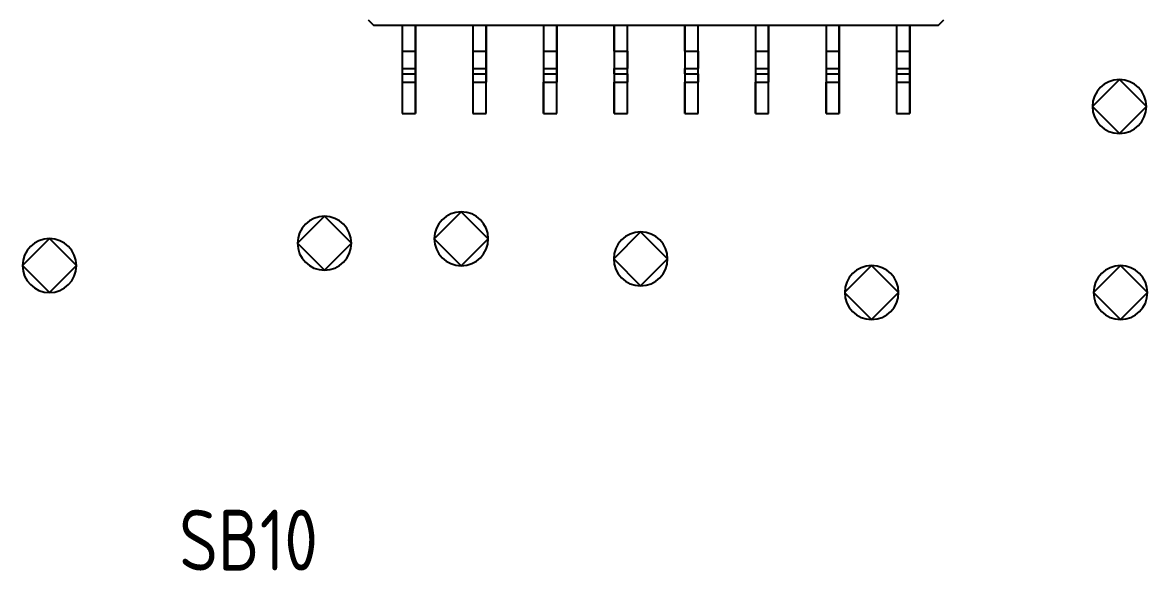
# Model space of a CAD drawing. Header units: inches. Extents: x 0 to 840, y -594 to 0.
# Drawn here: x 240.29 to 265.78, y -273.71 to -261.28 of the extents above; entities that cross this region are included whole.
import ezdxf

# ---------------------------------------------------------------- set-up
doc = ezdxf.new("R2010")
doc.units = ezdxf.units.IN
doc.header["$MEASUREMENT"] = 0
doc.styles.add('GOST type A0', font='', dxfattribs={"oblique": 15, "height": 5})
doc.styles.get('GOST type A0').set_extended_font_data('GOST type A')

msp = doc.modelspace()

# ---------------------------------------------------------------- linework, layer by layer
at = {"color": 18, "true_color": 0x000000}
for p, q in [((248.126, -261.222), (248.246, -261.342)), ((248.126, -261.222), (248.246, -261.342)), ((248.126, -261.222), (248.246, -261.342)), ((248.126, -261.222), (248.246, -261.342)), ((261.046, -261.342), (261.166, -261.222)), ((261.046, -261.342), (261.166, -261.222)), ((261.046, -261.342), (261.166, -261.222)), ((261.046, -261.342), (261.166, -261.222)), ((248.246, -261.342), (248.896, -261.342)), ((248.246, -261.342), (248.896, -261.342)), ((248.246, -261.342), (248.896, -261.342)), ((248.246, -261.342), (248.896, -261.342)), ((248.896, -261.342), (248.896, -263.342)), ((248.896, -261.342), (249.196, -261.342)), ((248.896, -261.342), (248.896, -261.934)), ((248.896, -261.342), (248.896, -263.342)), ((248.896, -261.342), (249.196, -261.342)), ((248.896, -261.342), (248.896, -261.934)), ((249.196, -261.342), (250.496, -261.342)), ((249.196, -263.342), (249.196, -261.342)), ((249.196, -261.342), (249.196, -261.934)), ((249.196, -261.342), (250.496, -261.342)), ((249.196, -261.342), (250.496, -261.342)), ((249.196, -263.342), (249.196, -261.342)), ((249.196, -261.342), (249.196, -261.934)), ((249.196, -261.342), (250.496, -261.342)), ((250.496, -261.342), (250.496, -263.342)), ((250.496, -261.342), (250.796, -261.342)), ((250.496, -261.342), (250.496, -261.934)), ((250.496, -261.342), (250.496, -263.342)), ((250.496, -261.342), (250.796, -261.342)), ((250.496, -261.342), (250.496, -261.934)), ((250.796, -263.342), (250.796, -261.342)), ((250.796, -261.342), (252.096, -261.342)), ((250.796, -261.342), (250.796, -261.934)), ((250.796, -261.342), (252.096, -261.342)), ((250.796, -263.342), (250.796, -261.342)), ((250.796, -261.342), (252.096, -261.342)), ((250.796, -261.342), (250.796, -261.934)), ((250.796, -261.342), (252.096, -261.342)), ((252.096, -261.342), (252.096, -263.342)), ((252.096, -261.342), (252.396, -261.342)), ((252.096, -261.342), (252.096, -261.934)), ((252.096, -261.342), (252.096, -263.342)), ((252.096, -261.342), (252.396, -261.342)), ((252.096, -261.342), (252.096, -261.934)), ((252.396, -263.342), (252.396, -261.342)), ((252.396, -261.342), (253.696, -261.342)), ((252.396, -261.342), (252.396, -261.934)), ((252.396, -261.342), (253.696, -261.342)), ((252.396, -263.342), (252.396, -261.342)), ((252.396, -261.342), (253.696, -261.342)), ((252.396, -261.342), (252.396, -261.934)), ((252.396, -261.342), (253.696, -261.342)), ((253.696, -261.342), (253.696, -263.342)), ((253.696, -261.342), (253.996, -261.342)), ((253.696, -261.934), (253.696, -261.342)), ((253.696, -261.342), (253.696, -263.342)), ((253.696, -261.342), (253.996, -261.342)), ((253.696, -261.934), (253.696, -261.342)), ((253.996, -263.342), (253.996, -261.342)), ((253.996, -261.342), (255.296, -261.342)), ((253.996, -261.934), (253.996, -261.342)), ((253.996, -261.342), (255.296, -261.342)), ((253.996, -263.342), (253.996, -261.342)), ((253.996, -261.342), (255.296, -261.342)), ((253.996, -261.934), (253.996, -261.342)), ((253.996, -261.342), (255.296, -261.342)), ((255.296, -261.342), (255.296, -263.342)), ((255.296, -261.342), (255.596, -261.342)), ((255.296, -261.934), (255.296, -261.342)), ((255.296, -261.342), (255.296, -263.342)), ((255.296, -261.342), (255.596, -261.342)), ((255.296, -261.934), (255.296, -261.342)), ((255.596, -263.342), (255.596, -261.342)), ((255.596, -261.342), (256.896, -261.342)), ((255.596, -261.934), (255.596, -261.342)), ((255.596, -261.342), (256.896, -261.342)), ((255.596, -263.342), (255.596, -261.342)), ((255.596, -261.342), (256.896, -261.342)), ((255.596, -261.934), (255.596, -261.342)), ((255.596, -261.342), (256.896, -261.342)), ((256.896, -261.342), (256.896, -263.342)), ((256.896, -261.342), (257.196, -261.342)), ((256.896, -261.342), (256.896, -261.934)), ((256.896, -261.342), (256.896, -263.342)), ((256.896, -261.342), (257.196, -261.342)), ((256.896, -261.342), (256.896, -261.934)), ((257.196, -263.342), (257.196, -261.342)), ((257.196, -261.342), (258.496, -261.342)), ((257.196, -261.342), (257.196, -261.934)), ((257.196, -261.342), (258.496, -261.342)), ((257.196, -263.342), (257.196, -261.342)), ((257.196, -261.342), (258.496, -261.342)), ((257.196, -261.342), (257.196, -261.934)), ((257.196, -261.342), (258.496, -261.342)), ((258.496, -261.342), (258.496, -263.342)), ((258.496, -261.342), (258.796, -261.342)), ((258.496, -261.342), (258.496, -261.934)), ((258.496, -261.342), (258.496, -263.342)), ((258.496, -261.342), (258.796, -261.342)), ((258.496, -261.342), (258.496, -261.934)), ((258.796, -263.342), (258.796, -261.342)), ((258.796, -261.342), (260.096, -261.342)), ((258.796, -261.342), (258.796, -261.934)), ((258.796, -261.342), (260.096, -261.342)), ((258.796, -263.342), (258.796, -261.342)), ((258.796, -261.342), (260.096, -261.342)), ((258.796, -261.342), (258.796, -261.934)), ((258.796, -261.342), (260.096, -261.342)), ((260.096, -261.342), (260.096, -263.342)), ((260.096, -261.342), (260.396, -261.342)), ((260.096, -261.342), (260.096, -261.934)), ((260.096, -261.342), (260.096, -263.342)), ((260.096, -261.342), (260.396, -261.342)), ((260.096, -261.342), (260.096, -261.934)), ((260.396, -263.342), (260.396, -261.342)), ((260.396, -261.342), (261.046, -261.342)), ((260.396, -261.342), (261.046, -261.342)), ((260.396, -261.342), (260.396, -261.934)), ((260.396, -263.342), (260.396, -261.342)), ((260.396, -261.342), (261.046, -261.342)), ((260.396, -261.342), (261.046, -261.342)), ((260.396, -261.342), (260.396, -261.934)), ((248.896, -261.934), (248.896, -262.04)), ((248.896, -261.934), (249.196, -261.934)), ((248.896, -261.934), (248.896, -262.04)), ((248.896, -261.934), (249.196, -261.934)), ((249.196, -261.934), (249.196, -262.04)), ((249.196, -261.934), (249.196, -262.04)), ((250.496, -261.934), (250.496, -262.04)), ((250.496, -261.934), (250.796, -261.934)), ((250.496, -261.934), (250.496, -262.04)), ((250.496, -261.934), (250.796, -261.934)), ((250.796, -261.934), (250.796, -262.04)), ((250.796, -261.934), (250.796, -262.04)), ((252.096, -261.934), (252.096, -262.04)), ((252.096, -261.934), (252.396, -261.934)), ((252.096, -261.934), (252.096, -262.04)), ((252.096, -261.934), (252.396, -261.934)), ((252.396, -261.934), (252.396, -262.04)), ((252.396, -261.934), (252.396, -262.04)), ((253.696, -261.934), (253.696, -262.04)), ((253.696, -261.934), (253.996, -261.934)), ((253.696, -261.934), (253.696, -262.04)), ((253.696, -261.934), (253.996, -261.934)), ((253.996, -261.934), (253.996, -262.04)), ((253.996, -261.934), (253.996, -262.04)), ((255.296, -261.934), (255.296, -262.04)), ((255.296, -261.934), (255.596, -261.934)), ((255.296, -261.934), (255.296, -262.04)), ((255.296, -261.934), (255.596, -261.934)), ((255.596, -261.934), (255.596, -262.04)), ((255.596, -261.934), (255.596, -262.04)), ((256.896, -261.934), (256.896, -262.04)), ((256.896, -261.934), (257.196, -261.934)), ((256.896, -261.934), (256.896, -262.04)), ((256.896, -261.934), (257.196, -261.934)), ((257.196, -261.934), (257.196, -262.04)), ((257.196, -261.934), (257.196, -262.04)), ((258.496, -261.934), (258.496, -262.04)), ((258.496, -261.934), (258.796, -261.934)), ((258.496, -261.934), (258.496, -262.04)), ((258.496, -261.934), (258.796, -261.934)), ((258.796, -261.934), (258.796, -262.04)), ((258.796, -261.934), (258.796, -262.04)), ((260.096, -261.934), (260.096, -262.04)), ((260.096, -261.934), (260.396, -261.934)), ((260.096, -261.934), (260.096, -262.04)), ((260.096, -261.934), (260.396, -261.934)), ((260.396, -261.934), (260.396, -262.04)), ((260.396, -261.934), (260.396, -262.04)), ((248.896, -262.04), (248.896, -262.138)), ((248.896, -262.04), (248.896, -262.138)), ((248.896, -262.138), (248.896, -262.222)), ((248.896, -262.138), (248.896, -262.222)), ((248.896, -262.222), (248.896, -262.284)), ((248.896, -262.222), (248.896, -262.284)), ((249.196, -262.04), (249.196, -262.138)), ((249.196, -262.04), (249.196, -262.138)), ((249.196, -262.138), (249.196, -262.222)), ((249.196, -262.138), (249.196, -262.222)), ((249.196, -262.222), (249.196, -262.284)), ((249.196, -262.222), (249.196, -262.284)), ((250.496, -262.04), (250.496, -262.138)), ((250.496, -262.04), (250.496, -262.138)), ((250.496, -262.138), (250.496, -262.222)), ((250.496, -262.138), (250.496, -262.222)), ((250.496, -262.222), (250.496, -262.284)), ((250.496, -262.222), (250.496, -262.284)), ((250.796, -262.04), (250.796, -262.138)), ((250.796, -262.04), (250.796, -262.138)), ((250.796, -262.138), (250.796, -262.222)), ((250.796, -262.138), (250.796, -262.222)), ((250.796, -262.222), (250.796, -262.284)), ((250.796, -262.222), (250.796, -262.284)), ((252.096, -262.04), (252.096, -262.138)), ((252.096, -262.04), (252.096, -262.138)), ((252.096, -262.138), (252.096, -262.222)), ((252.096, -262.138), (252.096, -262.222)), ((252.096, -262.222), (252.096, -262.284)), ((252.096, -262.222), (252.096, -262.284)), ((252.396, -262.04), (252.396, -262.138)), ((252.396, -262.04), (252.396, -262.138)), ((252.396, -262.138), (252.396, -262.222)), ((252.396, -262.138), (252.396, -262.222)), ((252.396, -262.222), (252.396, -262.284)), ((252.396, -262.222), (252.396, -262.284)), ((253.696, -262.04), (253.696, -262.138)), ((253.696, -262.04), (253.696, -262.138)), ((253.696, -262.138), (253.696, -262.222)), ((253.696, -262.138), (253.696, -262.222)), ((253.696, -262.222), (253.696, -262.284)), ((253.696, -262.222), (253.696, -262.284)), ((253.996, -262.04), (253.996, -262.138)), ((253.996, -262.04), (253.996, -262.138)), ((253.996, -262.138), (253.996, -262.222)), ((253.996, -262.138), (253.996, -262.222)), ((253.996, -262.222), (253.996, -262.284)), ((253.996, -262.222), (253.996, -262.284)), ((255.296, -262.04), (255.296, -262.138)), ((255.296, -262.04), (255.296, -262.138)), ((255.296, -262.138), (255.296, -262.222)), ((255.296, -262.138), (255.296, -262.222)), ((255.296, -262.222), (255.296, -262.284)), ((255.296, -262.222), (255.296, -262.284)), ((255.596, -262.04), (255.596, -262.138)), ((255.596, -262.04), (255.596, -262.138)), ((255.596, -262.138), (255.596, -262.222)), ((255.596, -262.138), (255.596, -262.222)), ((255.596, -262.222), (255.596, -262.284)), ((255.596, -262.222), (255.596, -262.284)), ((256.896, -262.04), (256.896, -262.138)), ((256.896, -262.04), (256.896, -262.138)), ((256.896, -262.138), (256.896, -262.222)), ((256.896, -262.138), (256.896, -262.222)), ((256.896, -262.222), (256.896, -262.284)), ((256.896, -262.222), (256.896, -262.284)), ((257.196, -262.04), (257.196, -262.138)), ((257.196, -262.04), (257.196, -262.138)), ((257.196, -262.138), (257.196, -262.222)), ((257.196, -262.138), (257.196, -262.222)), ((257.196, -262.222), (257.196, -262.284)), ((257.196, -262.222), (257.196, -262.284)), ((258.496, -262.04), (258.496, -262.138)), ((258.496, -262.04), (258.496, -262.138)), ((258.496, -262.138), (258.496, -262.222)), ((258.496, -262.138), (258.496, -262.222)), ((258.496, -262.222), (258.496, -262.284)), ((258.496, -262.222), (258.496, -262.284)), ((258.796, -262.04), (258.796, -262.138)), ((258.796, -262.04), (258.796, -262.138)), ((258.796, -262.138), (258.796, -262.222)), ((258.796, -262.138), (258.796, -262.222)), ((258.796, -262.222), (258.796, -262.284)), ((258.796, -262.222), (258.796, -262.284)), ((260.096, -262.04), (260.096, -262.138)), ((260.096, -262.04), (260.096, -262.138)), ((260.096, -262.138), (260.096, -262.222)), ((260.096, -262.138), (260.096, -262.222)), ((260.096, -262.222), (260.096, -262.284)), ((260.096, -262.222), (260.096, -262.284)), ((260.396, -262.04), (260.396, -262.138)), ((260.396, -262.04), (260.396, -262.138)), ((260.396, -262.138), (260.396, -262.222)), ((260.396, -262.138), (260.396, -262.222)), ((260.396, -262.222), (260.396, -262.284)), ((260.396, -262.222), (260.396, -262.284)), ((248.896, -262.284), (248.896, -262.324)), ((248.896, -262.284), (248.896, -262.324)), ((248.896, -262.324), (248.896, -262.45)), ((248.896, -262.324), (249.196, -262.324)), ((248.896, -262.324), (248.896, -262.45)), ((248.896, -262.324), (249.196, -262.324)), ((248.896, -262.45), (248.896, -262.468)), ((248.896, -262.45), (249.196, -262.45)), ((248.896, -262.45), (248.896, -262.468)), ((248.896, -262.45), (249.196, -262.45)), ((248.896, -262.468), (248.896, -262.498)), ((248.896, -262.468), (248.896, -262.498)), ((248.896, -262.498), (248.896, -262.538)), ((248.896, -262.498), (248.896, -262.538)), ((249.196, -262.284), (249.196, -262.324)), ((249.196, -262.284), (249.196, -262.324)), ((249.196, -262.324), (249.196, -262.45)), ((249.196, -262.324), (249.196, -262.45)), ((249.196, -262.45), (249.196, -262.468)), ((249.196, -262.45), (249.196, -262.468)), ((249.196, -262.468), (249.196, -262.498)), ((249.196, -262.468), (249.196, -262.498)), ((249.196, -262.498), (249.196, -262.538)), ((249.196, -262.498), (249.196, -262.538)), ((250.496, -262.284), (250.496, -262.324)), ((250.496, -262.284), (250.496, -262.324)), ((250.496, -262.324), (250.496, -262.45)), ((250.496, -262.324), (250.796, -262.324)), ((250.496, -262.324), (250.496, -262.45)), ((250.496, -262.324), (250.796, -262.324)), ((250.496, -262.45), (250.496, -262.468)), ((250.496, -262.45), (250.796, -262.45)), ((250.496, -262.45), (250.496, -262.468)), ((250.496, -262.45), (250.796, -262.45)), ((250.496, -262.468), (250.496, -262.498)), ((250.496, -262.468), (250.496, -262.498)), ((250.496, -262.498), (250.496, -262.538)), ((250.496, -262.498), (250.496, -262.538)), ((250.796, -262.284), (250.796, -262.324)), ((250.796, -262.284), (250.796, -262.324)), ((250.796, -262.324), (250.796, -262.45)), ((250.796, -262.324), (250.796, -262.45)), ((250.796, -262.45), (250.796, -262.468)), ((250.796, -262.45), (250.796, -262.468)), ((250.796, -262.468), (250.796, -262.498)), ((250.796, -262.468), (250.796, -262.498)), ((250.796, -262.498), (250.796, -262.538)), ((250.796, -262.498), (250.796, -262.538)), ((252.096, -262.284), (252.096, -262.324)), ((252.096, -262.284), (252.096, -262.324)), ((252.096, -262.324), (252.096, -262.45)), ((252.096, -262.324), (252.396, -262.324)), ((252.096, -262.324), (252.096, -262.45)), ((252.096, -262.324), (252.396, -262.324)), ((252.096, -262.45), (252.096, -262.468)), ((252.096, -262.45), (252.396, -262.45)), ((252.096, -262.45), (252.096, -262.468)), ((252.096, -262.45), (252.396, -262.45)), ((252.096, -262.468), (252.096, -262.498)), ((252.096, -262.468), (252.096, -262.498)), ((252.096, -262.498), (252.096, -262.538)), ((252.096, -262.498), (252.096, -262.538)), ((252.396, -262.284), (252.396, -262.324)), ((252.396, -262.284), (252.396, -262.324)), ((252.396, -262.324), (252.396, -262.45)), ((252.396, -262.324), (252.396, -262.45)), ((252.396, -262.45), (252.396, -262.468)), ((252.396, -262.45), (252.396, -262.468)), ((252.396, -262.468), (252.396, -262.498)), ((252.396, -262.468), (252.396, -262.498)), ((252.396, -262.498), (252.396, -262.538)), ((252.396, -262.498), (252.396, -262.538)), ((253.696, -262.284), (253.696, -262.324)), ((253.696, -262.284), (253.696, -262.324)), ((253.696, -262.45), (253.696, -262.324)), ((253.696, -262.324), (253.996, -262.324)), ((253.696, -262.45), (253.696, -262.324)), ((253.696, -262.324), (253.996, -262.324)), ((253.696, -262.45), (253.696, -262.468)), ((253.696, -262.45), (253.996, -262.45)), ((253.696, -262.45), (253.696, -262.468)), ((253.696, -262.45), (253.996, -262.45)), ((253.696, -262.468), (253.696, -262.498)), ((253.696, -262.468), (253.696, -262.498)), ((253.696, -262.498), (253.696, -262.538)), ((253.696, -262.498), (253.696, -262.538)), ((253.996, -262.284), (253.996, -262.324)), ((253.996, -262.284), (253.996, -262.324)), ((253.996, -262.45), (253.996, -262.324)), ((253.996, -262.45), (253.996, -262.324)), ((253.996, -262.45), (253.996, -262.468)), ((253.996, -262.45), (253.996, -262.468)), ((253.996, -262.468), (253.996, -262.498)), ((253.996, -262.468), (253.996, -262.498)), ((253.996, -262.498), (253.996, -262.538)), ((253.996, -262.498), (253.996, -262.538)), ((255.296, -262.284), (255.296, -262.324)), ((255.296, -262.284), (255.296, -262.324)), ((255.296, -262.45), (255.296, -262.324)), ((255.296, -262.324), (255.596, -262.324)), ((255.296, -262.45), (255.296, -262.324)), ((255.296, -262.324), (255.596, -262.324)), ((255.296, -262.45), (255.296, -262.468)), ((255.296, -262.45), (255.596, -262.45)), ((255.296, -262.45), (255.296, -262.468)), ((255.296, -262.45), (255.596, -262.45)), ((255.296, -262.468), (255.296, -262.498)), ((255.296, -262.468), (255.296, -262.498)), ((255.296, -262.498), (255.296, -262.538)), ((255.296, -262.498), (255.296, -262.538)), ((255.596, -262.284), (255.596, -262.324)), ((255.596, -262.284), (255.596, -262.324)), ((255.596, -262.45), (255.596, -262.324)), ((255.596, -262.45), (255.596, -262.324)), ((255.596, -262.45), (255.596, -262.468)), ((255.596, -262.45), (255.596, -262.468)), ((255.596, -262.468), (255.596, -262.498)), ((255.596, -262.468), (255.596, -262.498)), ((255.596, -262.498), (255.596, -262.538)), ((255.596, -262.498), (255.596, -262.538)), ((256.896, -262.284), (256.896, -262.324)), ((256.896, -262.284), (256.896, -262.324)), ((256.896, -262.324), (256.896, -262.45)), ((256.896, -262.324), (257.196, -262.324)), ((256.896, -262.324), (256.896, -262.45)), ((256.896, -262.324), (257.196, -262.324)), ((256.896, -262.45), (256.896, -262.468)), ((256.896, -262.45), (257.196, -262.45)), ((256.896, -262.45), (256.896, -262.468)), ((256.896, -262.45), (257.196, -262.45)), ((256.896, -262.468), (256.896, -262.498)), ((256.896, -262.468), (256.896, -262.498)), ((256.896, -262.498), (256.896, -262.538)), ((256.896, -262.498), (256.896, -262.538)), ((257.196, -262.284), (257.196, -262.324)), ((257.196, -262.284), (257.196, -262.324)), ((257.196, -262.324), (257.196, -262.45)), ((257.196, -262.324), (257.196, -262.45)), ((257.196, -262.45), (257.196, -262.468)), ((257.196, -262.45), (257.196, -262.468)), ((257.196, -262.468), (257.196, -262.498)), ((257.196, -262.468), (257.196, -262.498)), ((257.196, -262.498), (257.196, -262.538)), ((257.196, -262.498), (257.196, -262.538)), ((258.496, -262.284), (258.496, -262.324)), ((258.496, -262.284), (258.496, -262.324)), ((258.496, -262.324), (258.496, -262.45)), ((258.496, -262.324), (258.796, -262.324)), ((258.496, -262.324), (258.496, -262.45)), ((258.496, -262.324), (258.796, -262.324)), ((258.496, -262.45), (258.496, -262.468)), ((258.496, -262.45), (258.796, -262.45)), ((258.496, -262.45), (258.496, -262.468)), ((258.496, -262.45), (258.796, -262.45)), ((258.496, -262.468), (258.496, -262.498)), ((258.496, -262.468), (258.496, -262.498)), ((258.496, -262.498), (258.496, -262.538)), ((258.496, -262.498), (258.496, -262.538)), ((258.796, -262.284), (258.796, -262.324)), ((258.796, -262.284), (258.796, -262.324)), ((258.796, -262.324), (258.796, -262.45)), ((258.796, -262.324), (258.796, -262.45)), ((258.796, -262.45), (258.796, -262.468)), ((258.796, -262.45), (258.796, -262.468)), ((258.796, -262.468), (258.796, -262.498)), ((258.796, -262.468), (258.796, -262.498)), ((258.796, -262.498), (258.796, -262.538)), ((258.796, -262.498), (258.796, -262.538)), ((260.096, -262.284), (260.096, -262.324)), ((260.096, -262.284), (260.096, -262.324)), ((260.096, -262.324), (260.096, -262.45)), ((260.096, -262.324), (260.396, -262.324)), ((260.096, -262.324), (260.096, -262.45)), ((260.096, -262.324), (260.396, -262.324)), ((260.096, -262.45), (260.096, -262.468)), ((260.096, -262.45), (260.396, -262.45)), ((260.096, -262.45), (260.096, -262.468)), ((260.096, -262.45), (260.396, -262.45)), ((260.096, -262.468), (260.096, -262.498)), ((260.096, -262.468), (260.096, -262.498)), ((260.096, -262.498), (260.096, -262.538)), ((260.096, -262.498), (260.096, -262.538)), ((260.396, -262.284), (260.396, -262.324)), ((260.396, -262.284), (260.396, -262.324)), ((260.396, -262.324), (260.396, -262.45)), ((260.396, -262.324), (260.396, -262.45)), ((260.396, -262.45), (260.396, -262.468)), ((260.396, -262.45), (260.396, -262.468)), ((260.396, -262.468), (260.396, -262.498)), ((260.396, -262.468), (260.396, -262.498)), ((260.396, -262.498), (260.396, -262.538)), ((260.396, -262.498), (260.396, -262.538)), ((248.896, -262.538), (248.896, -262.584)), ((248.896, -262.538), (248.896, -262.584)), ((248.896, -262.584), (248.896, -262.634)), ((248.896, -262.584), (248.896, -262.634)), ((248.896, -262.634), (248.896, -263.342)), ((248.896, -262.634), (249.196, -262.634)), ((248.896, -262.634), (248.896, -263.342)), ((248.896, -262.634), (249.196, -262.634)), ((249.196, -262.538), (249.196, -262.584)), ((249.196, -262.538), (249.196, -262.584)), ((249.196, -262.584), (249.196, -262.634)), ((249.196, -262.584), (249.196, -262.634)), ((249.196, -262.634), (249.196, -263.342)), ((249.196, -262.634), (249.196, -263.342)), ((250.496, -262.538), (250.496, -262.584)), ((250.496, -262.538), (250.496, -262.584)), ((250.496, -262.584), (250.496, -262.634)), ((250.496, -262.584), (250.496, -262.634)), ((250.496, -262.634), (250.496, -263.342)), ((250.496, -262.634), (250.796, -262.634)), ((250.496, -262.634), (250.496, -263.342)), ((250.496, -262.634), (250.796, -262.634)), ((250.796, -262.538), (250.796, -262.584)), ((250.796, -262.538), (250.796, -262.584)), ((250.796, -262.584), (250.796, -262.634)), ((250.796, -262.584), (250.796, -262.634)), ((250.796, -263.342), (250.796, -262.634)), ((250.796, -263.342), (250.796, -262.634)), ((252.096, -262.538), (252.096, -262.584)), ((252.096, -262.538), (252.096, -262.584)), ((252.096, -262.584), (252.096, -262.634)), ((252.096, -262.584), (252.096, -262.634)), ((252.096, -263.342), (252.096, -262.634)), ((252.096, -262.634), (252.396, -262.634)), ((252.096, -263.342), (252.096, -262.634)), ((252.096, -262.634), (252.396, -262.634)), ((252.396, -262.538), (252.396, -262.584)), ((252.396, -262.538), (252.396, -262.584)), ((252.396, -262.584), (252.396, -262.634)), ((252.396, -262.584), (252.396, -262.634)), ((252.396, -263.342), (252.396, -262.634)), ((252.396, -263.342), (252.396, -262.634)), ((253.696, -262.538), (253.696, -262.584)), ((253.696, -262.538), (253.696, -262.584)), ((253.696, -262.584), (253.696, -262.634)), ((253.696, -262.584), (253.696, -262.634)), ((253.696, -263.342), (253.696, -262.634)), ((253.696, -262.634), (253.996, -262.634)), ((253.696, -263.342), (253.696, -262.634)), ((253.696, -262.634), (253.996, -262.634)), ((253.996, -262.538), (253.996, -262.584)), ((253.996, -262.538), (253.996, -262.584)), ((253.996, -262.584), (253.996, -262.634)), ((253.996, -262.584), (253.996, -262.634)), ((253.996, -263.342), (253.996, -262.634)), ((253.996, -263.342), (253.996, -262.634)), ((255.296, -262.538), (255.296, -262.584)), ((255.296, -262.538), (255.296, -262.584)), ((255.296, -262.584), (255.296, -262.634)), ((255.296, -262.584), (255.296, -262.634)), ((255.296, -263.342), (255.296, -262.634)), ((255.296, -262.634), (255.596, -262.634)), ((255.296, -263.342), (255.296, -262.634)), ((255.296, -262.634), (255.596, -262.634)), ((255.596, -262.538), (255.596, -262.584)), ((255.596, -262.538), (255.596, -262.584)), ((255.596, -262.584), (255.596, -262.634)), ((255.596, -262.584), (255.596, -262.634)), ((255.596, -263.342), (255.596, -262.634)), ((255.596, -263.342), (255.596, -262.634)), ((256.896, -262.538), (256.896, -262.584)), ((256.896, -262.538), (256.896, -262.584)), ((256.896, -262.584), (256.896, -262.634)), ((256.896, -262.584), (256.896, -262.634)), ((256.896, -263.342), (256.896, -262.634)), ((256.896, -262.634), (257.196, -262.634)), ((256.896, -263.342), (256.896, -262.634)), ((256.896, -262.634), (257.196, -262.634)), ((257.196, -262.538), (257.196, -262.584)), ((257.196, -262.538), (257.196, -262.584)), ((257.196, -262.584), (257.196, -262.634)), ((257.196, -262.584), (257.196, -262.634)), ((257.196, -263.342), (257.196, -262.634)), ((257.196, -263.342), (257.196, -262.634)), ((258.496, -262.538), (258.496, -262.584)), ((258.496, -262.538), (258.496, -262.584)), ((258.496, -262.584), (258.496, -262.634)), ((258.496, -262.584), (258.496, -262.634)), ((258.496, -263.342), (258.496, -262.634)), ((258.496, -262.634), (258.796, -262.634)), ((258.496, -263.342), (258.496, -262.634)), ((258.496, -262.634), (258.796, -262.634)), ((258.796, -262.538), (258.796, -262.584)), ((258.796, -262.538), (258.796, -262.584)), ((258.796, -262.584), (258.796, -262.634)), ((258.796, -262.584), (258.796, -262.634)), ((258.796, -262.634), (258.796, -263.342)), ((258.796, -262.634), (258.796, -263.342)), ((260.096, -262.538), (260.096, -262.584)), ((260.096, -262.538), (260.096, -262.584)), ((260.096, -262.584), (260.096, -262.634)), ((260.096, -262.584), (260.096, -262.634)), ((260.096, -262.634), (260.096, -263.342)), ((260.096, -262.634), (260.396, -262.634)), ((260.096, -262.634), (260.096, -263.342)), ((260.096, -262.634), (260.396, -262.634)), ((260.396, -262.538), (260.396, -262.584)), ((260.396, -262.538), (260.396, -262.584)), ((260.396, -262.584), (260.396, -262.634)), ((260.396, -262.584), (260.396, -262.634)), ((260.396, -262.634), (260.396, -263.342)), ((260.396, -262.634), (260.396, -263.342)), ((265.142, -262.576), (264.531, -263.187)), ((265.753, -263.187), (265.142, -262.576)), ((264.531, -263.187), (265.142, -263.799)), ((265.142, -263.799), (265.753, -263.187)), ((248.896, -263.342), (249.196, -263.342)), ((248.896, -263.342), (249.196, -263.342)), ((248.896, -263.342), (249.196, -263.342)), ((248.896, -263.342), (249.196, -263.342)), ((250.496, -263.342), (250.796, -263.342)), ((250.496, -263.342), (250.796, -263.342)), ((250.496, -263.342), (250.796, -263.342)), ((250.496, -263.342), (250.796, -263.342)), ((252.096, -263.342), (252.396, -263.342)), ((252.096, -263.342), (252.396, -263.342)), ((252.096, -263.342), (252.396, -263.342)), ((252.096, -263.342), (252.396, -263.342)), ((253.696, -263.342), (253.996, -263.342)), ((253.696, -263.342), (253.996, -263.342)), ((253.696, -263.342), (253.996, -263.342)), ((253.696, -263.342), (253.996, -263.342)), ((255.296, -263.342), (255.596, -263.342)), ((255.296, -263.342), (255.596, -263.342)), ((255.296, -263.342), (255.596, -263.342)), ((255.296, -263.342), (255.596, -263.342)), ((256.896, -263.342), (257.196, -263.342)), ((256.896, -263.342), (257.196, -263.342)), ((256.896, -263.342), (257.196, -263.342)), ((256.896, -263.342), (257.196, -263.342)), ((258.496, -263.342), (258.796, -263.342)), ((258.496, -263.342), (258.796, -263.342)), ((258.496, -263.342), (258.796, -263.342)), ((258.496, -263.342), (258.796, -263.342)), ((260.096, -263.342), (260.396, -263.342)), ((260.096, -263.342), (260.396, -263.342)), ((260.096, -263.342), (260.396, -263.342)), ((260.096, -263.342), (260.396, -263.342)), ((247.133, -265.675), (246.522, -266.286)), ((247.745, -266.286), (247.133, -265.675)), ((250.232, -265.573), (249.621, -266.185)), ((250.843, -266.185), (250.232, -265.573)), ((254.296, -266.031), (253.685, -266.642)), ((254.907, -266.642), (254.296, -266.031)), ((240.903, -266.183), (240.292, -266.794)), ((241.514, -266.794), (240.903, -266.183)), ((246.522, -266.286), (247.133, -266.897)), ((247.133, -266.897), (247.745, -266.286)), ((249.621, -266.185), (250.232, -266.796)), ((250.232, -266.796), (250.843, -266.185)), ((240.292, -266.794), (240.903, -267.405)), ((240.903, -267.405), (241.514, -266.794)), ((253.685, -266.642), (254.296, -267.253)), ((254.296, -267.253), (254.907, -266.642)), ((259.529, -266.793), (258.917, -267.404)), ((260.14, -267.404), (259.529, -266.793)), ((265.167, -266.793), (264.556, -267.404)), ((265.779, -267.404), (265.167, -266.793)), ((258.917, -267.404), (259.529, -268.015)), ((259.529, -268.015), (260.14, -267.404)), ((264.556, -267.404), (265.167, -268.015)), ((265.167, -268.015), (265.779, -267.404))]:
    msp.add_line(p, q, dxfattribs=at)
for centre, start, end in [((265.142, -263.187), 90, 180), ((265.142, -263.187), 0, 90), ((265.142, -263.187), 180, 270), ((265.142, -263.187), 270, 0), ((247.133, -266.286), 90, 180), ((247.133, -266.286), 0, 90), ((250.232, -266.185), 90, 180), ((250.232, -266.185), 0, 90), ((254.296, -266.642), 90, 180), ((254.296, -266.642), 0, 90), ((240.903, -266.794), 90, 180), ((240.903, -266.794), 0, 90), ((247.133, -266.286), 180, 270), ((247.133, -266.286), 270, 0), ((250.232, -266.185), 180, 270), ((250.232, -266.185), 270, 0), ((240.903, -266.794), 180, 270), ((240.903, -266.794), 270, 0), ((254.296, -266.642), 180, 270), ((254.296, -266.642), 270, 0), ((259.529, -267.404), 90, 180), ((259.529, -267.404), 0, 90), ((265.167, -267.404), 90, 180), ((265.167, -267.404), 0, 90), ((259.529, -267.404), 180, 270), ((259.529, -267.404), 270, 0), ((265.167, -267.404), 180, 270), ((265.167, -267.404), 270, 0)]:
    msp.add_arc(centre, 0.611, start, end, dxfattribs=at)

# ---------------------------------------------------------------- texts
at = {"color": 18, "true_color": 0x000000, "style": 'GOST type A0'}
msp.add_text('SB10', height=1.3796, dxfattribs=at).set_placement((243.841, -273.707))

doc.saveas('drawing.dxf')
